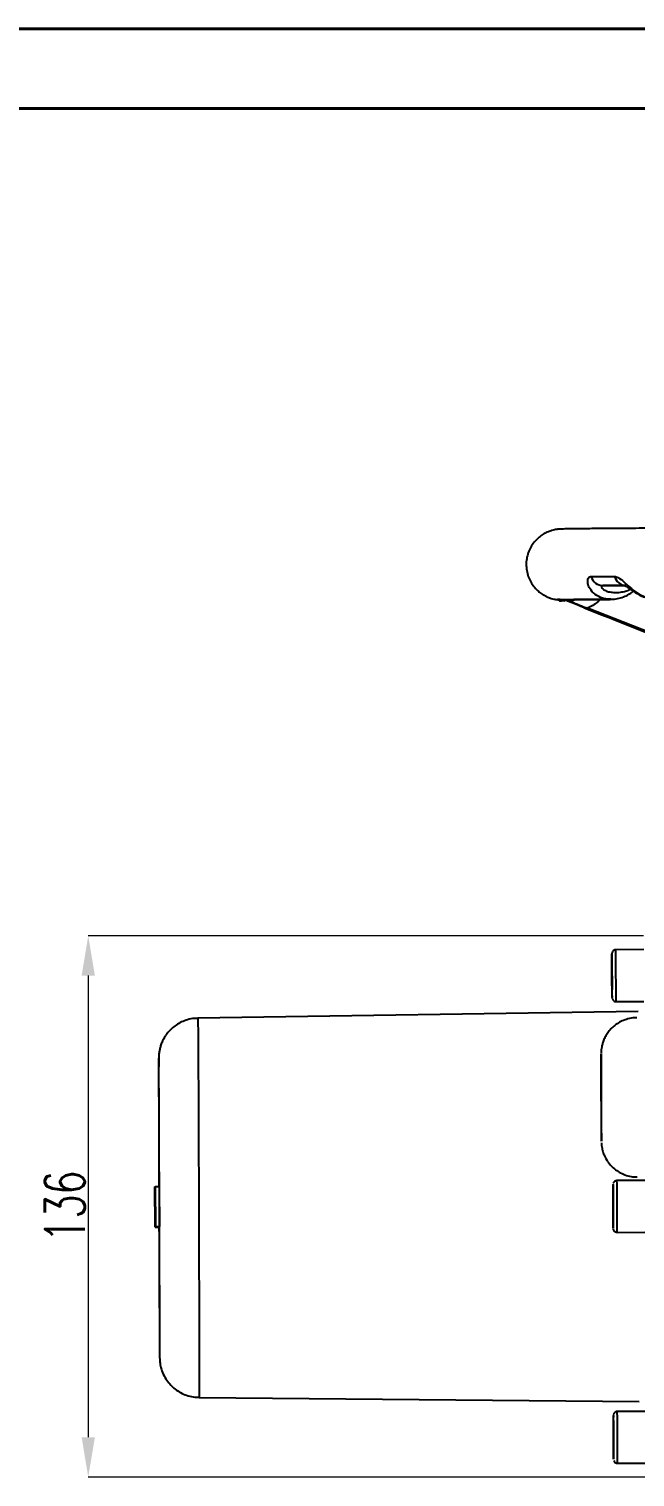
# Model space of a CAD drawing. Header units: millimetres. Extents: x 2462 to 4142, y 835 to 2023.
# Drawn here: x 3375.4 to 3527.8, y 1659.5 to 2023.3 of the extents above; entities that cross this region are included whole.
import ezdxf

# ---------------------------------------------------------------- set-up
doc = ezdxf.new("R2010")
doc.units = ezdxf.units.MM
doc.layers.add('标注', color=3, linetype='Continuous', lineweight=13)
doc.layers.add('粗实线', color=7, linetype='Continuous', lineweight=40)
doc.styles.add('SLDTEXTSTYLE1', font='txt.shx', dxfattribs={"width": 0.7, "bigfont": 'gbcbig.shx'})
doc.dimstyles.new('SLDDIMSTYLE12$0', dxfattribs={"dimtxt": 12, "dimasz": 10, "dimexe": 0, "dimexo": 0.0625, "dimgap": 0.875, "dimtad": 1, "dimdec": 1, "dimlfac": 1.8, "dimrnd": 1e-09, "dimzin": 12, "dimdsep": 46, "dimtxsty": 'SLDTEXTSTYLE1', "dimcen": 0.09, "dimdle": 8.16, "dimclrd": 3, "dimclre": 3, "dimadec": 0, "dimazin": 3, "dimtfac": 1, "dimtdec": 1, "dimtofl": 0, "dimtmove": 0, "dimatfit": 3, "dimfxl": 0, "dimfrac": 2, "dimtolj": 1, "dimlwd": 5, "dimlwe": 5, "dimarcsym": 0})

# ---------------------------------------------------------------- blocks, each defined once
blk = doc.blocks.new('*D29')
at = {"layer": 'Defpoints', "color": 0, "transparency": 16777216}
for p in [(3529.96, 1795.46), (3390.31, 1659.46), (3530.36, 1659.46)]:
    blk.add_point(p, dxfattribs=at)
at = {"layer": '标注', "color": 3, "lineweight": 5, "transparency": 16777216}
blk.add_line((3529.9, 1795.46), (3390.31, 1795.46), dxfattribs=at)
at = {"layer": '标注', "color": 3, "linetype": 'Continuous', "lineweight": 5, "transparency": 16777216}
for p, q in [((3390.31, 1785.46), (3390.31, 1669.46)), ((3530.3, 1659.46), (3390.31, 1659.46))]:
    blk.add_line(p, q, dxfattribs=at)
at = {"layer": '标注', "color": 3, "transparency": 16777216}
for points in [[(3388.65, 1785.46), (3391.98, 1785.46), (3390.31, 1795.46)], [(3388.65, 1669.46), (3391.98, 1669.46), (3390.31, 1659.46)]]:
    blk.add_solid(points, dxfattribs=at)
at = {"layer": '标注', "color": 0, "transparency": 16777216, "insert": (3384.44, 1727.46), "char_height": 10, "attachment_point": 5, "rotation": 90, "style": 'SLDTEXTSTYLE1'}
blk.add_mtext('\\A1;136', dxfattribs=at)

msp = doc.modelspace()

# ---------------------------------------------------------------- linework, layer by layer
at = {"color": 7, "linetype": 'Continuous', "lineweight": 25}
for p, q in [((3519.729, 1883.421), (3525.132, 1883.433)), ((3508.268, 1879.906), (3508.777, 1879.597)), ((3509.215, 1879.612), (3508.748, 1879.923)), ((3508.777, 1879.597), (3509.215, 1879.612)), ((3509.922, 1879.556), (3509.26, 1879.565)), ((3509.533, 1879.679), (3510.099, 1879.699)), ((3509.841, 1879.853), (3510.013, 1879.751)), ((3510.005, 1879.755), (3510.099, 1879.699)), ((3510.009, 1879.753), (3510.123, 1879.707)), ((3510.099, 1879.699), (3510.123, 1879.707)), ((3510.329, 1879.646), (3510.119, 1879.649)), ((3512.369, 1878.911), (3510.375, 1879.7)), ((3515.005, 1877.862), (3512.369, 1878.911)), ((3563.359, 1859.054), (3515.822, 1877.74)), ((3521.681, 1880.05), (3521.319, 1879.981)), ((3521.947, 1790.938), (3521.946, 1790.928)), ((3529.944, 1791.964), (3522.944, 1791.942)), ((3521.953, 1788.902), (3521.964, 1787.18)), ((3521.953, 1787.161), (3521.953, 1788.902)), ((3521.964, 1783.697), (3521.953, 1787.161)), ((3521.964, 1787.161), (3521.953, 1787.161)), ((3521.964, 1787.18), (3521.975, 1783.716)), ((3521.975, 1781.974), (3521.964, 1783.697)), ((3521.975, 1783.697), (3521.964, 1783.697)), ((3521.975, 1783.716), (3521.975, 1781.974)), ((3528.511, 1776.441), (3417.875, 1774.741)), ((3522.984, 1778.942), (3529.984, 1778.964)), ((3407.123, 1722.369), (3407.092, 1732.369)), ((3407.092, 1732.369), (3407.1, 1732.369)), ((3407.092, 1732.369), (3407.119, 1732.369)), ((3407.1, 1732.369), (3407.119, 1732.369)), ((3407.118, 1732.486), (3408.118, 1732.49)), ((3407.143, 1722.369), (3407.118, 1732.486)), ((3407.118, 1732.486), (3407.121, 1732.486)), ((3407.121, 1732.486), (3408.121, 1732.49)), ((3407.121, 1732.486), (3407.161, 1722.369)), ((3407.14, 1732.486), (3408.14, 1732.49)), ((3407.159, 1732.486), (3408.159, 1732.49)), ((3407.183, 1722.37), (3407.159, 1732.486)), ((3407.159, 1732.486), (3407.162, 1732.486)), ((3407.162, 1732.486), (3408.162, 1732.49)), ((3407.162, 1732.486), (3407.201, 1722.37)), ((3408.118, 1732.49), (3408.121, 1732.49)), ((3408.121, 1732.49), (3408.121, 1732.489)), ((3408.159, 1732.49), (3408.162, 1732.49)), ((3408.162, 1732.49), (3408.201, 1722.373)), ((3530.226, 1733.964), (3523.226, 1733.942)), ((3407.102, 1731.258), (3407.099, 1731.258)), ((3407.099, 1731.258), (3407.11, 1727.808)), ((3407.117, 1729.504), (3407.125, 1729.504)), ((3407.141, 1726.58), (3407.127, 1730.147)), ((3407.127, 1730.147), (3407.127, 1730.147)), ((3407.127, 1730.147), (3407.136, 1726.58)), ((3407.159, 1728.919), (3407.156, 1728.919)), ((3407.159, 1728.919), (3407.167, 1728.919)), ((3407.168, 1730.147), (3407.167, 1730.147)), ((3407.167, 1730.147), (3407.176, 1726.58)), ((3407.181, 1726.58), (3407.168, 1730.147)), ((3522.234, 1730.433), (3522.24, 1730.444)), ((3522.24, 1727.428), (3522.234, 1730.433)), ((3522.24, 1730.433), (3522.234, 1730.433)), ((3522.24, 1730.444), (3522.252, 1727.45)), ((3407.11, 1727.808), (3407.114, 1727.808)), ((3407.117, 1726.697), (3407.113, 1726.697)), ((3407.113, 1726.697), (3407.127, 1722.369)), ((3407.136, 1722.369), (3407.117, 1726.697)), ((3407.12, 1726.872), (3407.14, 1722.369)), ((3407.12, 1726.872), (3407.132, 1726.872)), ((3407.136, 1726.58), (3407.141, 1726.58)), ((3407.136, 1726.58), (3407.141, 1726.58)), ((3407.145, 1725.469), (3407.138, 1725.469)), ((3407.138, 1725.469), (3407.146, 1722.369)), ((3407.157, 1722.369), (3407.145, 1725.469)), ((3407.152, 1727.165), (3407.157, 1727.165)), ((3407.16, 1726.288), (3407.156, 1727.399)), ((3407.156, 1727.399), (3407.164, 1727.399)), ((3407.156, 1727.399), (3407.171, 1727.399)), ((3407.164, 1726.288), (3407.16, 1726.288)), ((3407.164, 1727.399), (3407.18, 1722.253)), ((3407.164, 1727.399), (3407.171, 1727.399)), ((3407.166, 1725.644), (3407.164, 1726.288)), ((3407.176, 1726.58), (3407.181, 1726.58)), ((3407.176, 1726.58), (3407.181, 1726.58)), ((3407.186, 1725.469), (3407.179, 1725.469)), ((3407.179, 1725.469), (3407.187, 1722.37)), ((3407.198, 1722.37), (3407.186, 1725.469)), ((3522.253, 1724.433), (3522.24, 1727.428)), ((3522.252, 1727.428), (3522.24, 1727.428)), ((3522.252, 1727.45), (3522.259, 1724.444)), ((3407.127, 1722.369), (3407.123, 1722.369)), ((3407.127, 1722.369), (3407.136, 1722.369)), ((3407.14, 1722.369), (3407.136, 1722.369)), ((3407.14, 1722.369), (3407.143, 1722.369)), ((3407.146, 1722.369), (3407.143, 1722.369)), ((3407.146, 1722.369), (3407.157, 1722.369)), ((3407.161, 1722.369), (3407.157, 1722.369)), ((3407.161, 1722.369), (3407.177, 1722.37)), ((3407.172, 1722.253), (3407.177, 1722.253)), ((3407.177, 1722.253), (3407.174, 1723.071)), ((3407.18, 1722.253), (3407.177, 1722.253)), ((3407.18, 1722.253), (3408.18, 1722.256)), ((3407.187, 1722.37), (3407.183, 1722.37)), ((3407.187, 1722.37), (3407.198, 1722.37)), ((3407.201, 1722.37), (3407.198, 1722.37)), ((3407.201, 1722.37), (3408.201, 1722.373)), ((3408.18, 1722.373), (3408.18, 1722.256)), ((3522.259, 1724.444), (3522.253, 1724.433)), ((3523.267, 1720.942), (3530.267, 1720.964)), ((3418.175, 1679.481), (3528.819, 1678.478)), ((3530.308, 1675.964), (3523.308, 1675.942)), ((3522.318, 1672.903), (3522.328, 1671.18)), ((3522.318, 1671.162), (3522.318, 1672.903)), ((3522.329, 1667.697), (3522.318, 1671.162)), ((3522.329, 1671.162), (3522.318, 1671.162)), ((3522.328, 1671.18), (3522.339, 1667.716)), ((3522.339, 1667.698), (3522.329, 1667.697)), ((3522.34, 1665.975), (3522.329, 1667.697)), ((3522.339, 1667.716), (3522.34, 1665.975)), ((3523.349, 1662.942), (3530.349, 1662.964))]:
    msp.add_line(p, q, dxfattribs=at)
at = {"color": 7, "linetype": 'Continuous', "lineweight": 25, "flags": 128}
for points in [[(3516.741, 1885.707), (3517.426, 1885.712), (3518.123, 1885.717), (3518.835, 1885.721), (3519.56, 1885.726), (3520.298, 1885.731), (3521.05, 1885.736), (3521.816, 1885.741), (3522.594, 1885.746)], [(3525.453, 1883.458), (3524.691, 1883.454), (3523.943, 1883.449), (3523.208, 1883.444), (3522.485, 1883.439), (3521.776, 1883.435), (3521.08, 1883.43), (3520.398, 1883.425), (3519.729, 1883.421)], [(3521.946, 1790.928), (3521.945, 1790.746), (3521.944, 1790.193), (3521.945, 1789.315), (3521.947, 1788.173), (3521.95, 1786.845), (3521.955, 1785.421), (3521.959, 1783.998), (3521.965, 1782.673), (3521.97, 1781.537), (3521.974, 1780.667), (3521.978, 1780.121), (3521.981, 1779.938), (3521.983, 1780.13), (3521.984, 1780.684), (3521.983, 1781.562), (3521.981, 1782.703), (3521.978, 1784.032), (3521.973, 1785.456), (3521.969, 1786.879), (3521.964, 1788.203), (3521.958, 1789.34), (3521.954, 1790.21), (3521.95, 1790.755), (3521.947, 1790.938), (3521.947, 1790.938)], [(3417.875, 1774.741), (3417.875, 1774.741), (3417.883, 1774.56), (3417.892, 1774.018), (3417.901, 1773.118), (3417.912, 1771.869), (3417.924, 1770.279), (3417.936, 1768.36), (3417.949, 1766.127), (3417.963, 1763.598), (3417.977, 1760.791), (3417.991, 1757.727), (3418.006, 1754.431), (3418.021, 1750.926), (3418.036, 1747.241), (3418.051, 1743.402), (3418.065, 1739.439), (3418.08, 1735.382), (3418.093, 1731.263), (3418.107, 1727.111)], [(3408.023, 1764.546), (3408.023, 1764.53), (3408.018, 1763.988), (3408.015, 1763.09), (3408.013, 1761.846), (3408.012, 1760.267), (3408.013, 1758.369), (3408.015, 1756.169), (3408.018, 1753.689), (3408.022, 1750.953), (3408.028, 1747.987), (3408.034, 1744.819), (3408.042, 1741.481), (3408.051, 1738.004), (3408.061, 1734.421), (3408.066, 1732.372)], [(3408.032, 1764.674), (3408.029, 1764.711), (3408.023, 1764.546)], [(3408.212, 1727.08), (3408.2, 1730.769), (3408.188, 1734.422), (3408.175, 1738.004), (3408.162, 1741.481), (3408.148, 1744.819), (3408.135, 1747.987), (3408.122, 1750.953), (3408.109, 1753.689), (3408.097, 1756.169), (3408.085, 1758.369), (3408.073, 1760.268), (3408.063, 1761.846), (3408.053, 1763.091), (3408.044, 1763.988), (3408.036, 1764.53), (3408.032, 1764.674)], [(3519.289, 1754.819), (3519.283, 1756.753), (3519.276, 1758.617), (3519.269, 1760.343), (3519.262, 1761.87), (3519.256, 1763.142), (3519.25, 1764.113), (3519.245, 1764.748), (3519.24, 1765.025), (3519.237, 1764.932), (3519.236, 1764.474), (3519.235, 1763.668), (3519.236, 1762.541), (3519.238, 1761.135), (3519.241, 1759.501), (3519.246, 1757.698), (3519.251, 1755.79), (3519.257, 1753.848), (3519.264, 1751.941), (3519.271, 1750.137), (3519.278, 1748.503), (3519.284, 1747.098), (3519.291, 1745.971), (3519.296, 1745.164), (3519.301, 1744.706), (3519.305, 1744.614), (3519.307, 1744.89), (3519.308, 1745.525), (3519.308, 1746.497), (3519.307, 1747.769), (3519.304, 1749.295), (3519.3, 1751.022), (3519.295, 1752.886), (3519.289, 1754.819)], [(3519.238, 1765.815), (3519.236, 1765.808), (3519.236, 1765.779)], [(3519.305, 1743.835), (3519.305, 1743.83), (3519.307, 1743.826)], [(3522.233, 1732.643), (3522.232, 1732.756), (3522.229, 1732.939), (3522.229, 1732.938)], [(3408.268, 1689.473), (3408.271, 1689.631), (3408.276, 1690.173), (3408.279, 1691.07), (3408.281, 1692.314), (3408.282, 1693.893), (3408.281, 1695.792), (3408.28, 1697.991), (3408.277, 1700.471), (3408.272, 1703.208), (3408.267, 1706.174), (3408.26, 1709.341), (3408.252, 1712.68), (3408.243, 1716.157), (3408.234, 1719.739), (3408.223, 1723.392), (3408.212, 1727.08)], [(3418.107, 1727.111), (3418.12, 1722.96), (3418.132, 1718.841), (3418.143, 1714.784), (3418.153, 1710.821), (3418.162, 1706.982), (3418.171, 1703.296), (3418.178, 1699.792), (3418.184, 1696.495), (3418.189, 1693.432), (3418.192, 1690.625), (3418.195, 1688.095), (3418.196, 1685.863), (3418.195, 1683.944), (3418.194, 1682.354), (3418.191, 1681.104), (3418.187, 1680.205), (3418.181, 1679.663), (3418.175, 1679.481), (3418.175, 1679.481)], [(3408.098, 1722.372), (3408.107, 1719.739), (3408.12, 1716.157), (3408.133, 1712.679), (3408.146, 1709.341), (3408.159, 1706.174), (3408.172, 1703.207), (3408.185, 1700.471), (3408.198, 1697.991), (3408.21, 1695.791), (3408.221, 1693.893), (3408.232, 1692.314), (3408.242, 1691.07), (3408.251, 1690.173), (3408.259, 1689.631), (3408.26, 1689.581)], [(3522.263, 1721.939), (3522.263, 1721.939), (3522.264, 1721.976)], [(3408.26, 1689.581), (3408.265, 1689.45), (3408.268, 1689.473)], [(3522.346, 1663.939), (3522.348, 1664.131), (3522.349, 1664.685), (3522.348, 1665.562), (3522.346, 1666.704), (3522.342, 1668.032), (3522.338, 1669.456), (3522.333, 1670.879), (3522.328, 1672.204), (3522.323, 1673.34), (3522.319, 1674.211), (3522.315, 1674.756), (3522.311, 1674.939), (3522.31, 1674.747), (3522.309, 1674.193), (3522.31, 1673.316), (3522.312, 1672.174), (3522.315, 1670.846), (3522.319, 1669.422), (3522.324, 1667.999), (3522.329, 1666.674), (3522.334, 1665.538), (3522.339, 1664.667), (3522.343, 1664.122), (3522.346, 1663.939)]]:
    msp.add_lwpolyline(points, dxfattribs=at)
at = {"color": 7, "linetype": 'Continuous', "lineweight": 25}
for centre, radius, start, end in [((3519.829, 1886.647), 3.227, 196.92281, 268.22475), ((3525.597, 1886.569), 3.113, 195.32616, 267.34752), ((2145.225, 1781.105), 1377.761, 359.910012, 0.450632), ((6276.057, 1763.552), 2756.822, 179.953718, 180.409783), ((1958.306, 1752.802), 1560.985, 0.074045, 0.47763), ((1804.683, 1746.776), 1714.626, 359.901422, 0.268769), ((4826.323, 1731.55), 1304.095, 179.939016, 180.422274), ((2165.057, 1724.108), 1357.203, 0.141342, 0.360319), ((2475.234, 1725.6), 1048.025, 0.10183, 0.45607), ((2562.064, 1723.162), 960.201, 359.929219, 0.25625), ((2752.396, 1723.099), 770.874, 359.839675, 0.324314), ((2140.087, 1665.089), 1383.264, 359.911087, 0.449557)]:
    msp.add_arc(centre, radius, start, end, dxfattribs=at)
for points, knots in [([(3781.897, 1898.594), (3781.265, 1898.595), (3779.704, 1898.597), (3776.886, 1898.598), (3773.496, 1898.598), (3769.826, 1898.597), (3765.9, 1898.595), (3761.721, 1898.592), (3757.3, 1898.587), (3752.646, 1898.582), (3747.769, 1898.575), (3742.681, 1898.567), (3737.393, 1898.558), (3731.916, 1898.548), (3726.262, 1898.537), (3720.443, 1898.525), (3714.474, 1898.512), (3708.366, 1898.498), (3702.133, 1898.484), (3695.79, 1898.468), (3689.349, 1898.451), (3682.826, 1898.434), (3676.235, 1898.415), (3669.591, 1898.396), (3662.907, 1898.376), (3656.199, 1898.356), (3649.482, 1898.335), (3642.77, 1898.313), (3636.079, 1898.291), (3629.423, 1898.268), (3622.817, 1898.245), (3616.276, 1898.222), (3609.813, 1898.198), (3603.444, 1898.174), (3597.183, 1898.15), (3591.042, 1898.125), (3585.037, 1898.101), (3579.179, 1898.076), (3573.482, 1898.051), (3567.96, 1898.027), (3562.623, 1898.002), (3557.483, 1897.978), (3552.553, 1897.954), (3547.842, 1897.93), (3543.362, 1897.907), (3539.122, 1897.883), (3535.131, 1897.861), (3531.398, 1897.839), (3527.932, 1897.817), (3524.739, 1897.796), (3521.827, 1897.775), (3519.202, 1897.755), (3516.869, 1897.736), (3514.832, 1897.717), (3513.095, 1897.7), (3511.657, 1897.682), (3510.52, 1897.666), (3509.647, 1897.649), (3509.214, 1897.638), (3508.791, 1897.615), (3508.454, 1897.589), (3508.035, 1897.538), (3507.517, 1897.45), (3506.803, 1897.277), (3505.918, 1896.974), (3504.912, 1896.49), (3503.863, 1895.8), (3502.842, 1894.888), (3501.917, 1893.747), (3501.166, 1892.411), (3500.645, 1890.93), (3500.384, 1889.319), (3500.426, 1887.673), (3500.768, 1886.09), (3501.341, 1884.685), (3502.089, 1883.47), (3502.96, 1882.45), (3503.906, 1881.624), (3504.876, 1880.985), (3505.818, 1880.521), (3506.664, 1880.216), (3507.369, 1880.033), (3507.898, 1879.934), (3508.194, 1879.893), (3508.291, 1879.883), (3508.31, 1879.881)], [0, 0, 0, 0, 0.0110684, 0.0273711, 0.0436679, 0.0599607, 0.0762506, 0.0925385, 0.1088249, 0.12511, 0.1413943, 0.1576779, 0.1739609, 0.1902435, 0.2065257, 0.2228075, 0.2390892, 0.2553706, 0.2716519, 0.287933, 0.304214, 0.320495, 0.3367758, 0.3530566, 0.3693373, 0.3856181, 0.4018988, 0.4181795, 0.4344602, 0.4507409, 0.4670217, 0.4833025, 0.4995834, 0.5158643, 0.5321454, 0.5484266, 0.5647079, 0.5809894, 0.5972711, 0.613553, 0.6298353, 0.6461179, 0.662401, 0.6786847, 0.694969, 0.7112543, 0.7275406, 0.7438285, 0.7601184, 0.7764109, 0.7927073, 0.8090091, 0.8253193, 0.8416426, 0.8579882, 0.874375, 0.8908477, 0.9075372, 0.9250134, 0.9304388, 0.9336287, 0.9354293, 0.9371416, 0.9389823, 0.9413668, 0.9441481, 0.9471667, 0.9505105, 0.9540906, 0.9578127, 0.9616135, 0.9654544, 0.9696284, 0.9735231, 0.9771757, 0.9806185, 0.9838633, 0.9869091, 0.9897422, 0.9923293, 0.9945963, 0.9964557, 0.998026, 0.9996193, 1, 1, 1, 1]), ([(3521.319, 1879.981), (3520.922, 1880.019), (3519.796, 1880.128), (3518.103, 1880.83), (3516.627, 1882.146), (3515.907, 1883.596), (3515.829, 1884.619), (3516.016, 1885.297), (3516.317, 1885.653), (3516.634, 1885.693), (3516.741, 1885.707)], [0, 0, 0, 0, 0.10046269, 0.28477297, 0.47069851, 0.63831063, 0.76809339, 0.83205533, 0.94289075, 1, 1, 1, 1]), ([(3522.594, 1885.746), (3522.895, 1885.691), (3523.306, 1885.615), (3524.209, 1885.035), (3524.922, 1884.408), (3526.052, 1883.38), (3527.355, 1882.216), (3529.321, 1880.904), (3531.13, 1880.206), (3532.2, 1880.095), (3532.573, 1880.056)], [0, 0, 0, 0, 0.1229579, 0.16818, 0.3271489, 0.3619897, 0.5300428, 0.7164575, 0.9012527, 1, 1, 1, 1]), ([(3519.729, 1883.421), (3519.612, 1883.402), (3519.462, 1883.378), (3519.332, 1883.216), (3519.316, 1883.039), (3519.476, 1882.72), (3519.929, 1882.324), (3520.855, 1881.941), (3522.048, 1881.713), (3523.379, 1881.678), (3524.712, 1881.851), (3525.81, 1882.142), (3526.41, 1882.411), (3526.612, 1882.502)], [0, 0, 0, 0, 0.075578, 0.0975702, 0.1681769, 0.203454, 0.2986034, 0.4167134, 0.5455775, 0.683754, 0.8201583, 0.9392126, 1, 1, 1, 1]), ([(3521.725, 1880.005), (3521.895, 1879.998), (3522.567, 1879.971), (3523.748, 1880.212), (3525.187, 1880.702), (3526.401, 1881.331), (3527.077, 1881.804), (3527.351, 1881.996)], [0, 0, 0, 0, 0.0860717, 0.3396587, 0.5913251, 0.8346208, 1, 1, 1, 1]), ([(3525.117, 1883.495), (3525.119, 1883.495), (3525.123, 1883.496), (3525.432, 1883.324), (3525.909, 1883.005), (3526.619, 1882.493), (3527.586, 1881.82), (3528.812, 1881.083), (3530.22, 1880.479), (3531.499, 1880.125), (3532.254, 1880.1), (3532.521, 1880.091)], [0, 0, 0, 0, 0.0631138, 0.1283162, 0.2002165, 0.3035717, 0.4241939, 0.5739843, 0.7505391, 0.9117632, 1, 1, 1, 1]), ([(3508.748, 1879.923), (3508.623, 1879.919), (3508.412, 1879.914), (3508.31, 1879.909), (3508.268, 1879.906)], [0, 0, 0, 0, 0.5928905, 1, 1, 1, 1]), ([(3509.622, 1879.859), (3509.532, 1879.863), (3509.33, 1879.872), (3509.064, 1879.894), (3508.864, 1879.913), (3508.773, 1879.922), (3508.755, 1879.923), (3508.748, 1879.923)], [0, 0, 0, 0, 0.2157643, 0.4867513, 0.6829322, 0.8795299, 1, 1, 1, 1]), ([(3509.215, 1879.612), (3509.233, 1879.618), (3509.279, 1879.631), (3509.433, 1879.727), (3509.584, 1879.832), (3509.622, 1879.859)], [0, 0, 0, 0, 0.3322115, 0.831009, 1, 1, 1, 1]), ([(3521.319, 1879.981), (3520.159, 1879.972), (3517.834, 1879.954), (3515.207, 1879.931), (3513.154, 1879.91), (3511.617, 1879.892), (3510.397, 1879.875), (3509.88, 1879.864), (3509.622, 1879.859)], [0, 0, 0, 0, 0.1925819, 0.3859175, 0.538678, 0.6914384, 0.8457192, 1, 1, 1, 1]), ([(3509.841, 1879.853), (3510.037, 1879.858), (3510.652, 1879.87), (3512.38, 1879.894), (3515.125, 1879.922), (3518.209, 1879.949), (3520.409, 1879.966), (3521.512, 1879.975)], [0, 0, 0, 0, 0.1199161, 0.3761653, 0.6341936, 0.816777, 1, 1, 1, 1]), ([(3510.611, 1879.862), (3511.189, 1879.621), (3512.359, 1879.134), (3514.13, 1878.412), (3515.307, 1877.945), (3515.822, 1877.74)], [0, 0, 0, 0, 0.3541254, 0.7175532, 1, 1, 1, 1]), ([(3515.005, 1877.862), (3526.084, 1873.456), (3548.341, 1864.606), (3570.604, 1855.771), (3581.785, 1851.334)], [0, 0, 0, 0, 0.4977752, 1, 1, 1, 1]), ([(3518.985, 1879.955), (3518.796, 1879.749), (3517.917, 1878.794), (3516.743, 1878.203), (3515.822, 1877.74)], [0, 0, 0, 0, 0.2152211, 1, 1, 1, 1]), ([(3521.512, 1879.975), (3521.58, 1879.985), (3521.66, 1879.997), (3521.678, 1880.043), (3521.681, 1880.05)], [0, 0, 0, 0, 0.8413532, 1, 1, 1, 1]), ([(3522.068, 1791.418), (3522.026, 1791.323), (3521.973, 1791.203), (3521.954, 1791.062), (3521.95, 1791.019), (3521.948, 1790.994), (3521.947, 1790.971), (3521.947, 1790.961), (3521.946, 1790.955)], [0, 0, 0, 0, 0.451306, 0.5701909, 0.6421025, 0.7062392, 0.8009642, 1, 1, 1, 1]), ([(3522.941, 1791.931), (3522.916, 1791.934), (3522.773, 1791.952), (3522.537, 1791.868), (3522.291, 1791.712), (3522.147, 1791.553), (3522.087, 1791.451), (3522.068, 1791.418)], [0, 0, 0, 0, 0.0707184, 0.4043843, 0.6694381, 0.8920526, 1, 1, 1, 1]), ([(3522.011, 1779.721), (3522.032, 1779.645), (3522.075, 1779.487), (3522.244, 1779.241), (3522.51, 1779.039), (3522.79, 1778.935), (3522.948, 1778.952), (3522.988, 1778.956)], [0, 0, 0, 0, 0.17461699, 0.36687047, 0.64784852, 0.9119939, 1, 1, 1, 1]), ([(3417.875, 1774.699), (3417.573, 1774.703), (3416.699, 1774.714), (3415.306, 1774.403), (3413.78, 1773.843), (3412.44, 1773.079), (3411.292, 1772.178), (3410.341, 1771.183), (3409.58, 1770.14), (3409, 1769.092), (3408.585, 1768.084), (3408.313, 1767.166), (3408.159, 1766.401), (3408.083, 1765.821), (3408.052, 1765.45), (3408.039, 1765.221), (3408.031, 1765.037), (3408.027, 1764.879), (3408.025, 1764.787), (3408.025, 1764.732)], [0, 0, 0, 0, 0.0508938, 0.1475375, 0.238723, 0.3251311, 0.407034, 0.4844393, 0.5571379, 0.624702, 0.6864357, 0.7411907, 0.7866196, 0.819348, 0.8438606, 0.8637943, 0.8900873, 0.9352414, 1, 1, 1, 1]), ([(3528.208, 1774.809), (3528.008, 1774.819), (3527.26, 1774.857), (3526.007, 1774.603), (3524.541, 1774.102), (3523.262, 1773.391), (3522.178, 1772.547), (3521.287, 1771.611), (3520.584, 1770.631), (3520.058, 1769.653), (3519.689, 1768.718), (3519.454, 1767.869), (3519.325, 1767.156), (3519.267, 1766.624), (3519.247, 1766.287), (3519.241, 1766.123), (3519.238, 1766.027), (3519.237, 1765.988), (3519.237, 1765.967)], [0, 0, 0, 0, 0.0416357, 0.1562684, 0.2635695, 0.3646719, 0.4600435, 0.5497568, 0.6335842, 0.7110149, 0.7812291, 0.8430355, 0.8946685, 0.9326416, 0.9555567, 0.96924, 0.9836239, 1, 1, 1, 1]), ([(3519.315, 1743.458), (3519.316, 1743.43), (3519.32, 1743.334), (3519.345, 1742.961), (3519.435, 1742.23), (3519.663, 1741.25), (3520.124, 1740.016), (3520.803, 1738.799), (3521.753, 1737.623), (3522.853, 1736.636), (3524.14, 1735.818), (3525.59, 1735.226), (3527.011, 1734.881), (3527.939, 1734.884), (3528.336, 1734.886)], [0, 0, 0, 0, 0.0097053, 0.0332249, 0.0826413, 0.1713125, 0.2497861, 0.3676399, 0.4710802, 0.5759853, 0.6863554, 0.7995369, 0.914206, 1, 1, 1, 1]), ([(3407.1, 1732.369), (3407.1, 1732.352), (3407.102, 1732.318), (3407.106, 1731.996), (3407.109, 1731.539), (3407.111, 1731.002), (3407.114, 1730.283), (3407.116, 1729.764), (3407.117, 1729.504)], [0, 0, 0, 0, 0.2503765, 0.5004055, 0.6255352, 0.7503101, 0.8750239, 1, 1, 1, 1]), ([(3407.149, 1727.048), (3407.147, 1727.568), (3407.144, 1728.606), (3407.14, 1730.125), (3407.138, 1731.48), (3407.138, 1732.365), (3407.139, 1732.446), (3407.14, 1732.486)], [0, 0, 0, 0, 0.1872508, 0.3741637, 0.5604995, 0.7798604, 1, 1, 1, 1]), ([(3407.14, 1732.486), (3407.141, 1732.453), (3407.144, 1732.385), (3407.149, 1731.571), (3407.154, 1730.31), (3407.157, 1729.383), (3407.159, 1728.919)], [0, 0, 0, 0, 0.2808609, 0.5601449, 0.7799227, 1, 1, 1, 1]), ([(3523.215, 1733.93), (3523.109, 1733.924), (3522.901, 1733.911), (3522.641, 1733.765), (3522.456, 1733.589), (3522.341, 1733.419), (3522.3, 1733.308), (3522.284, 1733.262)], [0, 0, 0, 0, 0.2579388, 0.5046447, 0.7086223, 0.8810116, 1, 1, 1, 1]), ([(3407.113, 1729.504), (3407.113, 1729.673), (3407.112, 1730.011), (3407.109, 1730.605), (3407.105, 1731.227), (3407.103, 1731.246), (3407.102, 1731.258)], [0, 0, 0, 0, 0.1252481, 0.2503991, 0.4992869, 1, 1, 1, 1]), ([(3407.114, 1727.808), (3407.115, 1727.856), (3407.116, 1727.916), (3407.116, 1728.325), (3407.116, 1728.649), (3407.115, 1729.063), (3407.114, 1729.357), (3407.113, 1729.504)], [0, 0, 0, 0, 0.4990981, 0.6244891, 0.7496019, 0.8746456, 1, 1, 1, 1]), ([(3407.117, 1729.504), (3407.118, 1729.097), (3407.12, 1728.284), (3407.121, 1727.286), (3407.121, 1727.029), (3407.12, 1726.872)], [0, 0, 0, 0, 0.2794583, 0.5590872, 1, 1, 1, 1]), ([(3407.144, 1731.375), (3407.143, 1731.325), (3407.142, 1731.25), (3407.143, 1730.623), (3407.144, 1729.803), (3407.148, 1728.605), (3407.151, 1727.645), (3407.152, 1727.165)], [0, 0, 0, 0, 0.2484927, 0.3735937, 0.4988061, 0.7490626, 1, 1, 1, 1]), ([(3407.156, 1728.919), (3407.154, 1729.285), (3407.152, 1730.013), (3407.148, 1730.911), (3407.145, 1731.327), (3407.144, 1731.359), (3407.144, 1731.375)], [0, 0, 0, 0, 0.2808145, 0.5590392, 0.7790826, 1, 1, 1, 1]), ([(3407.172, 1722.253), (3407.171, 1722.286), (3407.169, 1722.352), (3407.165, 1722.943), (3407.16, 1723.876), (3407.154, 1725.373), (3407.151, 1726.489), (3407.149, 1727.048)], [0, 0, 0, 0, 0.1869136, 0.3737692, 0.5603576, 0.7796615, 1, 1, 1, 1]), ([(3407.152, 1727.165), (3407.154, 1726.659), (3407.157, 1725.653), (3407.162, 1724.294), (3407.167, 1723.511), (3407.168, 1723.413), (3407.169, 1723.364)], [0, 0, 0, 0, 0.2813311, 0.5600527, 0.7801431, 1, 1, 1, 1]), ([(3407.169, 1723.364), (3407.17, 1723.386), (3407.171, 1723.43), (3407.171, 1723.957), (3407.169, 1724.801), (3407.167, 1725.363), (3407.166, 1725.644)], [0, 0, 0, 0, 0.2807685, 0.5595561, 0.7791584, 1, 1, 1, 1]), ([(3407.174, 1723.071), (3407.174, 1722.797), (3407.174, 1722.305), (3407.173, 1722.269), (3407.172, 1722.253)], [0, 0, 0, 0, 0.5576921, 1, 1, 1, 1]), ([(3522.287, 1721.741), (3522.293, 1721.708), (3522.323, 1721.563), (3522.45, 1721.33), (3522.694, 1721.101), (3522.974, 1720.959), (3523.177, 1720.957), (3523.265, 1720.955)], [0, 0, 0, 0, 0.0748294, 0.3354622, 0.5577007, 0.8095366, 1, 1, 1, 1]), ([(3408.263, 1689.377), (3408.263, 1689.366), (3408.264, 1689.29), (3408.268, 1689.18), (3408.279, 1688.913), (3408.307, 1688.537), (3408.37, 1687.988), (3408.52, 1687.169), (3408.864, 1685.961), (3409.519, 1684.527), (3410.466, 1683.155), (3411.565, 1682.004), (3412.814, 1681.046), (3414.256, 1680.267), (3415.834, 1679.745), (3417.163, 1679.483), (3417.949, 1679.512), (3418.175, 1679.52)], [0, 0, 0, 0, 0.0125786, 0.0877707, 0.1259208, 0.1510777, 0.1842509, 0.2276334, 0.296769, 0.400976, 0.4982141, 0.5832257, 0.6745915, 0.7687378, 0.8644715, 0.9610426, 1, 1, 1, 1]), ([(3523.305, 1675.928), (3523.224, 1675.927), (3523.035, 1675.926), (3522.781, 1675.804), (3522.574, 1675.633), (3522.444, 1675.452), (3522.371, 1675.297), (3522.348, 1675.204), (3522.34, 1675.169)], [0, 0, 0, 0, 0.1819525, 0.4209904, 0.6165301, 0.781902, 0.919201, 1, 1, 1, 1]), ([(3522.421, 1663.587), (3522.458, 1663.502), (3522.534, 1663.324), (3522.763, 1663.112), (3523.044, 1662.963), (3523.255, 1662.956), (3523.352, 1662.953)], [0, 0, 0, 0, 0.2289572, 0.4785056, 0.7623915, 1, 1, 1, 1])]:
    msp.add_open_spline(points, degree=3, knots=knots, dxfattribs=at)
at = {"layer": '粗实线'}
for p, q in [((4142.221, 2023.282), (2462.221, 2023.282)), ((4122.221, 2003.282), (2562.221, 2003.282))]:
    msp.add_line(p, q, dxfattribs=at)

# ---------------------------------------------------------------- dimensions: what is measured, and where the dimension line sits
at = {"layer": '标注'}
dim = msp.add_linear_dim(base=(3390.314, 1659.464), p1=(3529.964, 1795.464), p2=(3530.36, 1659.464), angle=90, text='136', dimstyle='SLDDIMSTYLE12$0', override={"dimtxt": 10, "dimtdec": 3, "dimtzin": 0}, dxfattribs=at)
dim.commit()
dim.dimension.update_dxf_attribs({"geometry": '*D29', "text_midpoint": (3384.439, 1727.464)})

doc.saveas('drawing.dxf')
